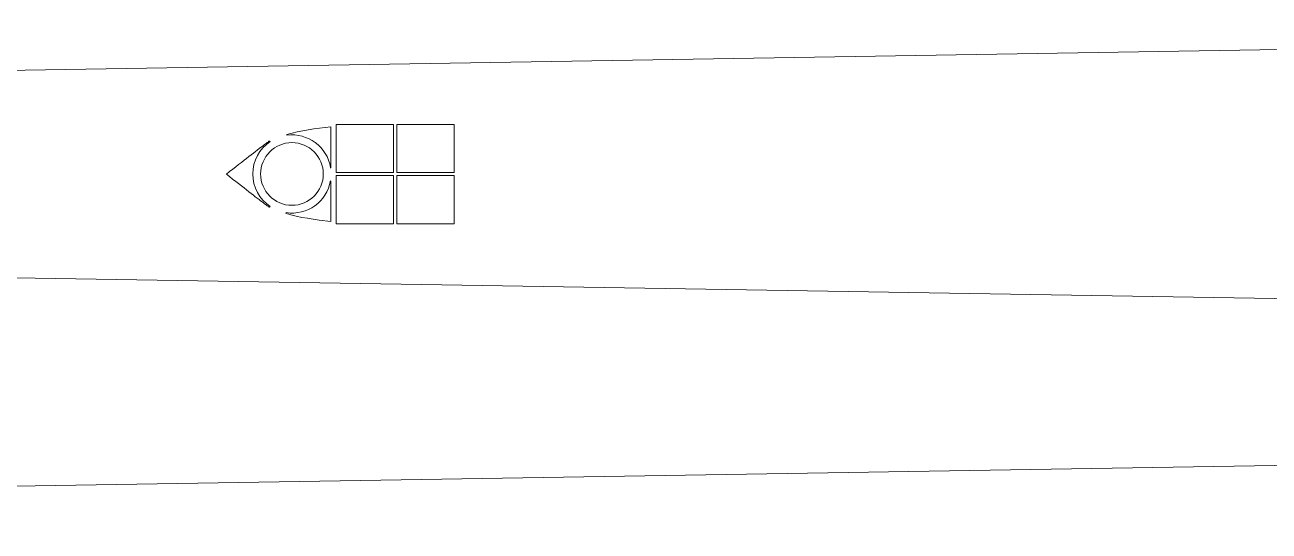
# Model space of a CAD drawing. Header units: centimetres. Extents: x -233 to -82, y 123 to 153.
# Drawn here: x -202.61 to -189.05, y 132.75 to 138.28 of the extents above; entities that cross this region are included whole.
import ezdxf

# ---------------------------------------------------------------- set-up
doc = ezdxf.new("R2010")
doc.units = ezdxf.units.CM
doc.header["$MEASUREMENT"] = 0
doc.layers.add('layer 1', color=7, linetype='Continuous')

msp = doc.modelspace()

# ---------------------------------------------------------------- linework, layer by layer
at = {"layer": 'layer 1', "color": 1, "lineweight": 9}
for points, knots in [([(-172.60329, 135.02047), (-172.60329, 135.02047), (-172.60329, 136.1423), (-172.60329, 136.1423), (-172.60329, 136.1423), (-172.60329, 136.1423), (-173.20442, 136.1423), (-173.20442, 136.1423), (-173.20442, 136.1423), (-173.20442, 136.1423), (-173.20442, 137.14133), (-173.20442, 137.14133), (-173.20442, 137.14133), (-173.20442, 137.14133), (-172.60329, 137.14133), (-172.60329, 137.14133), (-172.60329, 137.14133), (-172.60329, 137.14133), (-172.60329, 138.27586), (-172.60329, 138.27586), (-172.60329, 138.27586), (-172.60329, 138.27586), (-232.60444, 137.28742), (-232.60444, 137.28742), (-232.60444, 137.28742), (-232.60444, 137.28742), (-232.60444, 136.0068), (-232.60444, 136.0068)], [0, 0, 0, 0, 0.125, 0.125, 0.125, 0.125, 0.25, 0.25, 0.25, 0.25, 0.375, 0.375, 0.375, 0.375, 0.5, 0.5, 0.5, 0.5, 0.625, 0.625, 0.625, 0.625, 0.75, 0.75, 0.75, 0.75, 1, 1, 1, 1]), ([(-199.75164, 137.0715), (-199.75164, 137.0715), (-199.75164, 137.07993), (-199.75164, 137.07993), (-199.75164, 137.07993), (-199.75164, 137.07993), (-199.69449, 137.09479), (-199.69449, 137.09479), (-199.69449, 137.09479), (-199.69449, 137.09479), (-199.63734, 137.10749), (-199.63734, 137.10749), (-199.63734, 137.10749), (-199.63734, 137.10749), (-199.57807, 137.12019), (-199.57807, 137.12019), (-199.57807, 137.12019), (-199.57807, 137.12019), (-199.5188, 137.13077), (-199.5188, 137.13077), (-199.5188, 137.13077), (-199.5188, 137.13077), (-199.45742, 137.14132), (-199.45742, 137.14132), (-199.45742, 137.14132), (-199.45742, 137.14132), (-199.39604, 137.14982), (-199.39604, 137.14982), (-199.39604, 137.14982), (-199.39604, 137.14982), (-199.27115, 137.16464), (-199.27115, 137.16464)], [0, 0, 0, 0, 0.11111111, 0.11111111, 0.11111111, 0.11111111, 0.22222222, 0.22222222, 0.22222222, 0.22222222, 0.33333333, 0.33333333, 0.33333333, 0.33333333, 0.44444444, 0.44444444, 0.44444444, 0.44444444, 0.55555556, 0.55555556, 0.55555556, 0.55555556, 0.66666667, 0.66666667, 0.66666667, 0.66666667, 0.77777778, 0.77777778, 0.77777778, 0.77777778, 1, 1, 1, 1]), ([(-199.27115, 137.16463), (-199.27115, 137.16463), (-199.27115, 136.71801), (-199.27115, 136.71801), (-199.27115, 136.71801), (-199.27115, 136.71801), (-199.27754, 136.71801), (-199.27754, 136.71801)], [0, 0, 0, 0, 0.33333333, 0.33333333, 0.33333333, 0.33333333, 1, 1, 1, 1]), ([(-198.58748, 136.6651), (-198.58748, 136.6651), (-199.21401, 136.6651), (-199.21401, 136.6651), (-199.21401, 136.6651), (-199.21401, 136.6651), (-199.21401, 137.19007), (-199.21401, 137.19007), (-199.21401, 137.19007), (-199.21401, 137.19007), (-198.58748, 137.19007), (-198.58748, 137.19007), (-198.58748, 137.19007), (-198.58748, 137.19007), (-198.58748, 136.6651), (-198.58748, 136.6651)], [0, 0, 0, 0, 0.2, 0.2, 0.2, 0.2, 0.4, 0.4, 0.4, 0.4, 0.6, 0.6, 0.6, 0.6, 1, 1, 1, 1]), ([(-198.55361, 137.19003), (-198.55361, 137.19003), (-197.92919, 137.19003), (-197.92919, 137.19003), (-197.92919, 137.19003), (-197.92919, 137.19003), (-197.92919, 136.66506), (-197.92919, 136.66506), (-197.92919, 136.66506), (-197.92919, 136.66506), (-198.55361, 136.66506), (-198.55361, 136.66506), (-198.55361, 136.66506), (-198.55361, 136.66506), (-198.55361, 137.19003), (-198.55361, 137.19003)], [0, 0, 0, 0, 0.2, 0.2, 0.2, 0.2, 0.4, 0.4, 0.4, 0.4, 0.6, 0.6, 0.6, 0.6, 1, 1, 1, 1]), ([(-200.40993, 136.64817), (-200.40993, 136.64817), (-200.37606, 136.67569), (-200.37606, 136.67569), (-200.37606, 136.67569), (-200.37606, 136.67569), (-200.34008, 136.70109), (-200.34008, 136.70109), (-200.34008, 136.70109), (-200.34008, 136.70109), (-200.30833, 136.72649), (-200.30833, 136.72649), (-200.30833, 136.72649), (-200.30833, 136.72649), (-200.27661, 136.75189), (-200.27661, 136.75189), (-200.27661, 136.75189), (-200.27661, 136.75189), (-200.24694, 136.77517), (-200.24694, 136.77517), (-200.24694, 136.77517), (-200.24694, 136.77517), (-200.21731, 136.79845), (-200.21731, 136.79845), (-200.21731, 136.79845), (-200.21731, 136.79845), (-200.18979, 136.81962), (-200.18979, 136.81962), (-200.18979, 136.81962), (-200.18979, 136.81962), (-200.16439, 136.84079), (-200.16439, 136.84079), (-200.16439, 136.84079), (-200.16439, 136.84079), (-200.13899, 136.85984), (-200.13899, 136.85984), (-200.13899, 136.85984), (-200.13899, 136.85984), (-200.11571, 136.87673), (-200.11571, 136.87673), (-200.11571, 136.87673), (-200.11571, 136.87673), (-200.09243, 136.8937), (-200.09243, 136.8937), (-200.09243, 136.8937), (-200.09243, 136.8937), (-200.07338, 136.91064), (-200.07338, 136.91064), (-200.07338, 136.91064), (-200.07338, 136.91064), (-200.05433, 136.92545), (-200.05433, 136.92545), (-200.05433, 136.92545), (-200.05433, 136.92545), (-200.03736, 136.93815), (-200.03736, 136.93815), (-200.03736, 136.93815), (-200.03736, 136.93815), (-200.02046, 136.95085), (-200.02046, 136.95085), (-200.02046, 136.95085), (-200.02046, 136.95085), (-200.00564, 136.96144), (-200.00564, 136.96144), (-200.00564, 136.96144), (-200.00564, 136.96144), (-199.99294, 136.97202), (-199.99294, 136.97202), (-199.99294, 136.97202), (-199.99294, 136.97202), (-199.98236, 136.97837), (-199.98236, 136.97837), (-199.98236, 136.97837), (-199.98236, 136.97837), (-199.97393, 136.98684), (-199.97393, 136.98684), (-199.97393, 136.98684), (-199.97393, 136.98684), (-199.96543, 136.99319), (-199.96543, 136.99319), (-199.96543, 136.99319), (-199.96543, 136.99319), (-199.95911, 136.99738), (-199.95911, 136.99738), (-199.95911, 136.99738), (-199.95911, 136.99738), (-199.95273, 137.00165), (-199.95273, 137.00165), (-199.95273, 137.00165), (-199.95273, 137.00165), (-199.95061, 137.00377), (-199.95061, 137.00377), (-199.95061, 137.00377), (-199.95061, 137.00377), (-199.94634, 137.00589), (-199.94634, 137.00589), (-199.94634, 137.00589), (-199.94634, 137.00589), (-199.94426, 137.00589), (-199.94426, 137.00589), (-199.94426, 137.00589), (-199.94426, 137.00589), (-199.94426, 137.008), (-199.94426, 137.008), (-199.94426, 137.008), (-199.94426, 137.008), (-199.94214, 137.008), (-199.94214, 137.008), (-199.94214, 137.008), (-199.94214, 137.008), (-199.94003, 137.008), (-199.94003, 137.008), (-199.94003, 137.008), (-199.94003, 137.008), (-199.93368, 137.00165), (-199.93368, 137.00165)], [0, 0, 0, 0, 0.03333333, 0.03333333, 0.03333333, 0.03333333, 0.06666667, 0.06666667, 0.06666667, 0.06666667, 0.1, 0.1, 0.1, 0.1, 0.13333333, 0.13333333, 0.13333333, 0.13333333, 0.16666667, 0.16666667, 0.16666667, 0.16666667, 0.2, 0.2, 0.2, 0.2, 0.23333333, 0.23333333, 0.23333333, 0.23333333, 0.26666667, 0.26666667, 0.26666667, 0.26666667, 0.3, 0.3, 0.3, 0.3, 0.33333333, 0.33333333, 0.33333333, 0.33333333, 0.36666667, 0.36666667, 0.36666667, 0.36666667, 0.4, 0.4, 0.4, 0.4, 0.43333333, 0.43333333, 0.43333333, 0.43333333, 0.46666667, 0.46666667, 0.46666667, 0.46666667, 0.5, 0.5, 0.5, 0.5, 0.53333333, 0.53333333, 0.53333333, 0.53333333, 0.56666667, 0.56666667, 0.56666667, 0.56666667, 0.6, 0.6, 0.6, 0.6, 0.63333333, 0.63333333, 0.63333333, 0.63333333, 0.66666667, 0.66666667, 0.66666667, 0.66666667, 0.7, 0.7, 0.7, 0.7, 0.73333333, 0.73333333, 0.73333333, 0.73333333, 0.76666667, 0.76666667, 0.76666667, 0.76666667, 0.8, 0.8, 0.8, 0.8, 0.83333333, 0.83333333, 0.83333333, 0.83333333, 0.86666667, 0.86666667, 0.86666667, 0.86666667, 0.9, 0.9, 0.9, 0.9, 0.93333333, 0.93333333, 0.93333333, 0.93333333, 1, 1, 1, 1]), ([(-199.93251, 137.00384), (-200.05093, 136.92471), (-200.12205, 136.79164), (-200.12205, 136.64919), (-200.12205, 136.64919), (-200.12205, 136.50674), (-200.05093, 136.37371), (-199.93247, 136.29458)], [0, 0, 0, 0, 0.33333333, 0.33333333, 0.33333333, 0.33333333, 1, 1, 1, 1]), ([(-199.69555, 136.30738), (-199.50675, 136.30738), (-199.35375, 136.46045), (-199.35375, 136.64922), (-199.35375, 136.64922), (-199.35375, 136.83803), (-199.50675, 136.99107), (-199.69555, 136.99107), (-199.69555, 136.99107), (-199.88436, 136.99107), (-200.03736, 136.83803), (-200.03736, 136.64922), (-200.03736, 136.64922), (-200.03736, 136.46045), (-199.88436, 136.30738), (-199.69555, 136.30738)], [0, 0, 0, 0, 0.2, 0.2, 0.2, 0.2, 0.4, 0.4, 0.4, 0.4, 0.6, 0.6, 0.6, 0.6, 1, 1, 1, 1]), ([(-199.93368, 136.29257), (-199.93368, 136.29257), (-199.94003, 136.28833), (-199.94003, 136.28833), (-199.94003, 136.28833), (-199.94003, 136.28833), (-199.94214, 136.28833), (-199.94214, 136.28833), (-199.94214, 136.28833), (-199.94214, 136.28833), (-199.94426, 136.28833), (-199.94426, 136.28833), (-199.94426, 136.28833), (-199.94426, 136.28833), (-199.94634, 136.29045), (-199.94634, 136.29045), (-199.94634, 136.29045), (-199.94634, 136.29045), (-199.95061, 136.29257), (-199.95061, 136.29257), (-199.95061, 136.29257), (-199.95061, 136.29257), (-199.95273, 136.29468), (-199.95273, 136.29468), (-199.95273, 136.29468), (-199.95273, 136.29468), (-199.95911, 136.29892), (-199.95911, 136.29892), (-199.95911, 136.29892), (-199.95911, 136.29892), (-199.96543, 136.30315), (-199.96543, 136.30315), (-199.96543, 136.30315), (-199.96543, 136.30315), (-199.97393, 136.30946), (-199.97393, 136.30946), (-199.97393, 136.30946), (-199.97393, 136.30946), (-199.98236, 136.31585), (-199.98236, 136.31585), (-199.98236, 136.31585), (-199.98236, 136.31585), (-199.99506, 136.32428), (-199.99506, 136.32428), (-199.99506, 136.32428), (-199.99506, 136.32428), (-200.00564, 136.3349), (-200.00564, 136.3349), (-200.00564, 136.3349), (-200.00564, 136.3349), (-200.02046, 136.34548), (-200.02046, 136.34548), (-200.02046, 136.34548), (-200.02046, 136.34548), (-200.03736, 136.35818), (-200.03736, 136.35818), (-200.03736, 136.35818), (-200.03736, 136.35818), (-200.05433, 136.37088), (-200.05433, 136.37088), (-200.05433, 136.37088), (-200.05433, 136.37088), (-200.07338, 136.3857), (-200.07338, 136.3857), (-200.07338, 136.3857), (-200.07338, 136.3857), (-200.09458, 136.40052), (-200.09458, 136.40052), (-200.09458, 136.40052), (-200.09458, 136.40052), (-200.11571, 136.41745), (-200.11571, 136.41745), (-200.11571, 136.41745), (-200.11571, 136.41745), (-200.13899, 136.4365), (-200.13899, 136.4365), (-200.13899, 136.4365), (-200.13899, 136.4365), (-200.16439, 136.45555), (-200.16439, 136.45555), (-200.16439, 136.45555), (-200.16439, 136.45555), (-200.18979, 136.47672), (-200.18979, 136.47672), (-200.18979, 136.47672), (-200.18979, 136.47672), (-200.21731, 136.49785), (-200.21731, 136.49785), (-200.21731, 136.49785), (-200.21731, 136.49785), (-200.24694, 136.51905), (-200.24694, 136.51905), (-200.24694, 136.51905), (-200.24694, 136.51905), (-200.27661, 136.54445), (-200.27661, 136.54445), (-200.27661, 136.54445), (-200.27661, 136.54445), (-200.30833, 136.56773), (-200.30833, 136.56773), (-200.30833, 136.56773), (-200.30833, 136.56773), (-200.34219, 136.59317), (-200.34219, 136.59317), (-200.34219, 136.59317), (-200.34219, 136.59317), (-200.37606, 136.62065), (-200.37606, 136.62065), (-200.37606, 136.62065), (-200.37606, 136.62065), (-200.40993, 136.64817), (-200.40993, 136.64817)], [0, 0, 0, 0, 0.03448276, 0.03448276, 0.03448276, 0.03448276, 0.06896552, 0.06896552, 0.06896552, 0.06896552, 0.10344828, 0.10344828, 0.10344828, 0.10344828, 0.13793103, 0.13793103, 0.13793103, 0.13793103, 0.17241379, 0.17241379, 0.17241379, 0.17241379, 0.20689655, 0.20689655, 0.20689655, 0.20689655, 0.24137931, 0.24137931, 0.24137931, 0.24137931, 0.27586207, 0.27586207, 0.27586207, 0.27586207, 0.31034483, 0.31034483, 0.31034483, 0.31034483, 0.34482759, 0.34482759, 0.34482759, 0.34482759, 0.37931034, 0.37931034, 0.37931034, 0.37931034, 0.4137931, 0.4137931, 0.4137931, 0.4137931, 0.44827586, 0.44827586, 0.44827586, 0.44827586, 0.48275862, 0.48275862, 0.48275862, 0.48275862, 0.51724138, 0.51724138, 0.51724138, 0.51724138, 0.55172414, 0.55172414, 0.55172414, 0.55172414, 0.5862069, 0.5862069, 0.5862069, 0.5862069, 0.62068966, 0.62068966, 0.62068966, 0.62068966, 0.65517241, 0.65517241, 0.65517241, 0.65517241, 0.68965517, 0.68965517, 0.68965517, 0.68965517, 0.72413793, 0.72413793, 0.72413793, 0.72413793, 0.75862069, 0.75862069, 0.75862069, 0.75862069, 0.79310345, 0.79310345, 0.79310345, 0.79310345, 0.82758621, 0.82758621, 0.82758621, 0.82758621, 0.86206897, 0.86206897, 0.86206897, 0.86206897, 0.89655172, 0.89655172, 0.89655172, 0.89655172, 0.93103448, 0.93103448, 0.93103448, 0.93103448, 1, 1, 1, 1]), ([(-199.27753, 136.57406), (-199.27753, 136.57406), (-199.27114, 136.56771), (-199.27114, 136.56771), (-199.27114, 136.56771), (-199.27114, 136.56771), (-199.27114, 136.12956), (-199.27114, 136.12956), (-199.27114, 136.12956), (-199.27114, 136.12956), (-199.40026, 136.14653), (-199.40026, 136.14653), (-199.40026, 136.14653), (-199.40026, 136.14653), (-199.46376, 136.15496), (-199.46376, 136.15496), (-199.46376, 136.15496), (-199.46376, 136.15496), (-199.52518, 136.16555), (-199.52518, 136.16555), (-199.52518, 136.16555), (-199.52518, 136.16555), (-199.58656, 136.17617), (-199.58656, 136.17617), (-199.58656, 136.17617), (-199.58656, 136.17617), (-199.64794, 136.18883), (-199.64794, 136.18883), (-199.64794, 136.18883), (-199.64794, 136.18883), (-199.70721, 136.20365), (-199.70721, 136.20365), (-199.70721, 136.20365), (-199.70721, 136.20365), (-199.76436, 136.22058), (-199.76436, 136.22058), (-199.76436, 136.22058), (-199.76436, 136.22058), (-199.76013, 136.22485), (-199.76013, 136.22485)], [0, 0, 0, 0, 0.09090909, 0.09090909, 0.09090909, 0.09090909, 0.18181818, 0.18181818, 0.18181818, 0.18181818, 0.27272727, 0.27272727, 0.27272727, 0.27272727, 0.36363636, 0.36363636, 0.36363636, 0.36363636, 0.45454545, 0.45454545, 0.45454545, 0.45454545, 0.54545455, 0.54545455, 0.54545455, 0.54545455, 0.63636364, 0.63636364, 0.63636364, 0.63636364, 0.72727273, 0.72727273, 0.72727273, 0.72727273, 0.81818182, 0.81818182, 0.81818182, 0.81818182, 1, 1, 1, 1]), ([(-199.21401, 136.63123), (-199.21401, 136.63123), (-198.58748, 136.63123), (-198.58748, 136.63123), (-198.58748, 136.63123), (-198.58748, 136.63123), (-198.58748, 136.1063), (-198.58748, 136.1063), (-198.58748, 136.1063), (-198.58748, 136.1063), (-199.21401, 136.1063), (-199.21401, 136.1063), (-199.21401, 136.1063), (-199.21401, 136.1063), (-199.21401, 136.63123), (-199.21401, 136.63123)], [0, 0, 0, 0, 0.2, 0.2, 0.2, 0.2, 0.4, 0.4, 0.4, 0.4, 0.6, 0.6, 0.6, 0.6, 1, 1, 1, 1]), ([(-198.55361, 136.63123), (-198.55361, 136.63123), (-197.92919, 136.63123), (-197.92919, 136.63123), (-197.92919, 136.63123), (-197.92919, 136.63123), (-197.92919, 136.1063), (-197.92919, 136.1063), (-197.92919, 136.1063), (-197.92919, 136.1063), (-198.55361, 136.1063), (-198.55361, 136.1063), (-198.55361, 136.1063), (-198.55361, 136.1063), (-198.55361, 136.63123), (-198.55361, 136.63123)], [0, 0, 0, 0, 0.2, 0.2, 0.2, 0.2, 0.4, 0.4, 0.4, 0.4, 0.6, 0.6, 0.6, 0.6, 1, 1, 1, 1])]:
    msp.add_open_spline(points, degree=3, knots=knots, dxfattribs=at)
for points in [[(-199.2748, 136.71907), (-199.31234, 136.94531), (-199.52213, 137.10138), (-199.74964, 137.07231)], [(-199.75805, 136.22732), (-199.52962, 136.19348), (-199.31581, 136.34754), (-199.27559, 136.57491)], [(-172.60329, 135.02047), (-172.60329, 135.02047), (-232.60444, 136.0068), (-232.60444, 136.0068)], [(-232.60443, 132.75349), (-232.60443, 132.75349), (-172.60328, 133.73985), (-172.60328, 133.73985)]]:
    msp.add_open_spline(points, degree=3, dxfattribs=at)

doc.saveas('drawing.dxf')
